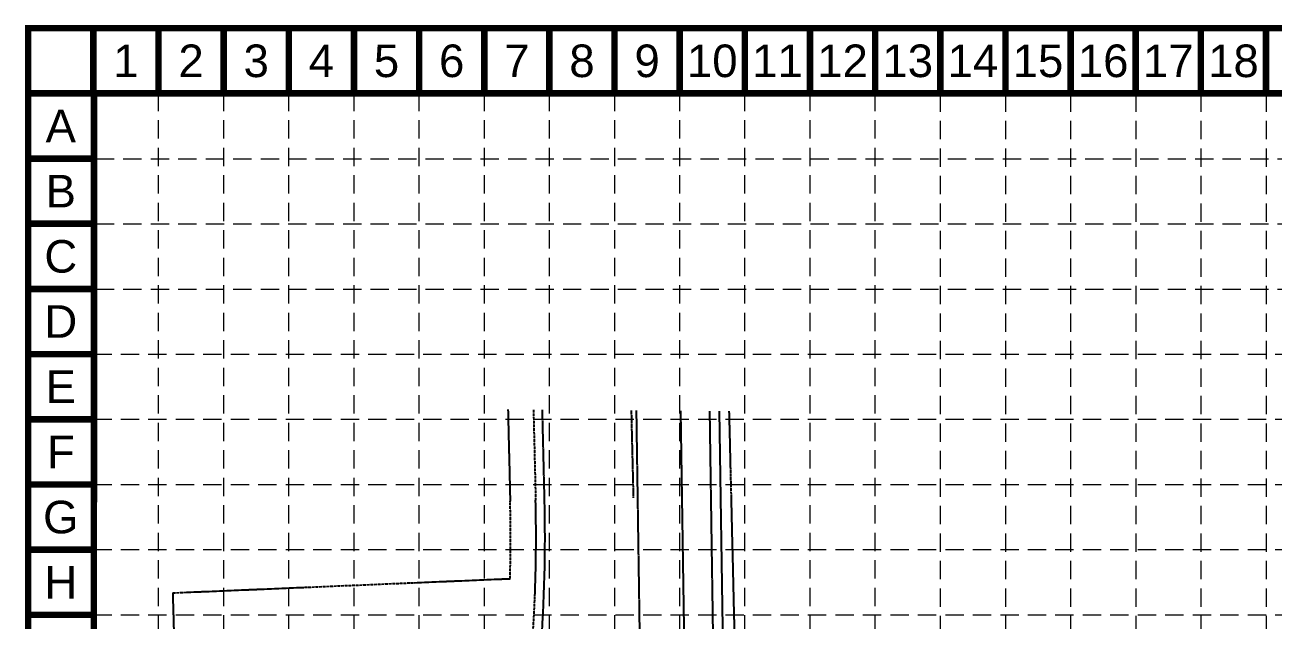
# Model space of a CAD drawing. Header units: inches. Extents: x 2599285 to 2601849, y 7031355 to 7032959.
# Drawn here: x 2599285 to 2600052, y 7032594 to 7032959 of the extents above; entities that cross this region are included whole.
import ezdxf
from ezdxf.enums import TextEntityAlignment as Align

# ---------------------------------------------------------------- set-up
doc = ezdxf.new("R2010")
doc.units = ezdxf.units.IN
doc.header["$MEASUREMENT"] = 0
for name, pattern in [('DASHED', [0.8, 0.75, -0.05]), ('HIDDEN', [0.375, 0.25, -0.125]), ('R.O.W. Cornelius$0$CENTER', [2.7, 2.5, -0.05, 0.1, -0.05]), ('R.O.W. Cornelius$0$PHANTOM', [2.1, 1.75, -0.05, 0.1, -0.05, 0.1, -0.05])]:
    doc.linetypes.add(name, pattern=pattern)
for name, color, linetype in [('BASE', 7, 'Continuous'), ('EASPH-PVMT', 7, 'Continuous'), ('ESS', 7, 'DASHED'), ('EWAT', 150, 'DASHED'), ('EXSTSEW', 5, 'DASHED'), ('GRID', 254, 'HIDDEN'), ('R.O.W. Cornelius$0$CL', 7, 'R.O.W. Cornelius$0$CENTER'), ('R.O.W. Cornelius$0$ROW', 192, 'R.O.W. Cornelius$0$PHANTOM')]:
    doc.layers.add(name, color=color, linetype=linetype)
doc.styles.get("Standard").update_dxf_attribs({"font": 'ARIAL.TTF'})
doc.styles.add('UTIL', font='romans.shx', dxfattribs={"width": 0.9})
doc.linetypes.add('12IN-W', pattern='A,0.8,-0.05,0.8,-0.05,0.8,-0.1,["12%%34 W",UTIL,S=0.08,R=0,X=-0.1,Y=-0.04],-0.29', length=2.89)
doc.linetypes.add('ASPH-E', pattern='A,0.45,-0.05,0.9,[138,ltypeshp.shx,S=0.013,R=0,X=0,Y=0],0.45', length=1.85)
doc.linetypes.add('ASPH-E2', pattern='A,0.45,-0.05,0.9,[138,ltypeshp.shx,S=-0.013,R=0,X=0,Y=0],0.45', length=1.85)

msp = doc.modelspace()

# ---------------------------------------------------------------- linework, layer by layer
at = {"layer": 'BASE', "const_width": 4}
for points in [[(2599287.39, 7031357.18), (2601847.39, 7031357.18), (2601847.39, 7032957.18), (2599287.39, 7032957.18)], [(2599327.31, 7031397.16), (2601807.51, 7031397.1), (2601807.45, 7032917.19), (2599327.81, 7032917.24)]]:
    msp.add_lwpolyline(points, close=True, dxfattribs=at)
for points in [[(2599327.39, 7032917.18), (2599327.39, 7032957.18)], [(2599367.39, 7032917.18), (2599367.39, 7032957.18)], [(2599407.39, 7032917.18), (2599407.39, 7032957.18)], [(2599447.39, 7032917.18), (2599447.39, 7032957.18)], [(2599487.39, 7032917.18), (2599487.39, 7032957.18)], [(2599527.39, 7032917.18), (2599527.39, 7032957.18)], [(2599567.39, 7032917.18), (2599567.39, 7032957.18)], [(2599607.39, 7032917.18), (2599607.39, 7032957.18)], [(2599647.39, 7032917.18), (2599647.39, 7032957.18)], [(2599687.39, 7032917.18), (2599687.39, 7032957.18)], [(2599727.39, 7032917.18), (2599727.39, 7032957.18)], [(2599767.39, 7032917.18), (2599767.39, 7032957.18)], [(2599807.39, 7032917.18), (2599807.39, 7032957.18)], [(2599847.39, 7032917.18), (2599847.39, 7032957.18)], [(2599887.39, 7032917.18), (2599887.39, 7032957.18)], [(2599927.39, 7032917.18), (2599927.39, 7032957.18)], [(2599967.39, 7032917.18), (2599967.39, 7032957.18)], [(2600007.39, 7032917.18), (2600007.39, 7032957.18)], [(2600047.39, 7032917.18), (2600047.39, 7032957.18)], [(2599327.39, 7032917.18), (2599287.39, 7032917.18)], [(2599327.39, 7032877.18), (2599287.39, 7032877.18)], [(2599327.39, 7032837.18), (2599287.39, 7032837.18)], [(2599327.39, 7032797.18), (2599287.39, 7032797.18)], [(2599327.39, 7032757.18), (2599287.39, 7032757.18)], [(2599327.39, 7032717.18), (2599287.39, 7032717.18)], [(2599327.39, 7032677.18), (2599287.39, 7032677.18)], [(2599327.39, 7032637.18), (2599287.39, 7032637.18)], [(2599327.39, 7032597.18), (2599287.39, 7032597.18)]]:
    msp.add_lwpolyline(points, dxfattribs=at)
at = {"layer": 'EASPH-PVMT', "linetype": 'ASPH-E2'}
msp.add_line((2599693.55, 7032378.41), (2599688.04, 7032722.38), dxfattribs=at)
at = {"layer": 'EASPH-PVMT', "linetype": 'ASPH-E'}
msp.add_line((2599716.98, 7032379.59), (2599711.9, 7032722.2), dxfattribs=at)
at = {"layer": 'ESS'}
msp.add_line((2599668.49, 7032209.66), (2599660.89, 7032722.58), dxfattribs=at)
at = {"layer": 'EWAT', "color": 145}
msp.add_line((2599604.43, 7032667.77, 1027.17), (2599603.1, 7032723, 1027.17), dxfattribs=at)
at = {"layer": 'EWAT', "color": 145, "linetype": '12IN-W'}
msp.add_arc((2598664.2, 7032645.18, 1027.17), 940.5, 350.02585, 1.37652, dxfattribs=at)
at = {"layer": 'EXSTSEW'}
msp.add_line((2599711.63, 7032335.77), (2599705.9, 7032722.25), dxfattribs=at)
at = {"layer": 'GRID', "color": 252, "linetype": 'HIDDEN', "lineweight": 0, "ltscale": 45}
for p, q in [((2599367.26, 7032917.56), (2599367.26, 7031517)), ((2599407.26, 7032917.56), (2599407.26, 7031517)), ((2599447.26, 7032917.56), (2599447.26, 7031517)), ((2599487.26, 7032917.56), (2599487.26, 7031517)), ((2599527.26, 7032917.56), (2599527.26, 7031517)), ((2599567.26, 7032917.56), (2599567.26, 7031517)), ((2599607.26, 7032917.56), (2599607.26, 7031517)), ((2599647.26, 7032917.56), (2599647.26, 7031517)), ((2599687.26, 7032917.56), (2599687.26, 7031517)), ((2599727.26, 7032917.56), (2599727.26, 7031517)), ((2599767.26, 7032917.56), (2599767.26, 7031517)), ((2599807.26, 7032917.56), (2599807.26, 7031517)), ((2599847.39, 7032917.18), (2599847.39, 7031517)), ((2599887.39, 7032917.18), (2599887.39, 7031517)), ((2599927.39, 7032917.18), (2599927.39, 7031517)), ((2599967.39, 7032917.18), (2599967.39, 7031517)), ((2600007.39, 7032917.18), (2600007.39, 7031517)), ((2600047.39, 7032917.18), (2600047.39, 7031517)), ((2599328.87, 7032877.04), (2601808.87, 7032877.04)), ((2599328.87, 7032837.04), (2601808.87, 7032837.04)), ((2599328.87, 7032797.04), (2601808.87, 7032797.04)), ((2599327.39, 7032757.18), (2601807.39, 7032757.18)), ((2599327.39, 7032717.18), (2601807.39, 7032717.18)), ((2599327.39, 7032677.18), (2601807.39, 7032677.18)), ((2599327.39, 7032637.18), (2601807.39, 7032637.18)), ((2599327.39, 7032597.18), (2601807.39, 7032597.18))]:
    msp.add_line(p, q, dxfattribs=at)
at = {"layer": 'R.O.W. Cornelius$0$CL'}
msp.add_line((2599657.63, 7032722.6, 1027.17), (2599658.92, 7032669.08, 1027.17), dxfattribs=at)
at = {"layer": 'R.O.W. Cornelius$0$ROW', "color": 252}
for p, q in [((2599581.94, 7032723.16, 1027.17), (2599583.29, 7032666.88, 1027.17)), ((2599597.6, 7032723.04, 1027.17), (2599598.93, 7032667.64, 1027.17)), ((2599717.66, 7032722.16, 1027.17), (2599718.9, 7032670.52, 1027.17)), ((2599718.9, 7032670.52, 1027.17), (2599726.99, 7032333.63, 1027.17)), ((2599376.09, 7032610.65, 1027.17), (2599583.22, 7032619.38, 1027.17)), ((2599376.09, 7032610.65, 1027.17), (2599388.41, 7032198.63, 1027.17))]:
    msp.add_line(p, q, dxfattribs=at)
for centre, radius, start in [((2598664.2, 7032645.18, 1027.17), 935, 339.71645), ((2598653.56, 7032644.54, 1027.17), 930, 358.44986)]:
    msp.add_arc(centre, radius, start, 1.37652, dxfattribs=at)

# ---------------------------------------------------------------- texts
at = {"layer": 'BASE'}
for s, p in [('1', (2599347.39, 7032937.18)), ('2', (2599387.39, 7032937.18)), ('3', (2599427.39, 7032937.18)), ('4', (2599467.39, 7032937.18)), ('5', (2599507.39, 7032937.18)), ('6', (2599547.39, 7032937.18)), ('7', (2599587.39, 7032937.18)), ('8', (2599627.39, 7032937.18)), ('9', (2599667.39, 7032937.18)), ('10', (2599707.39, 7032937.18)), ('11', (2599747.39, 7032937.18)), ('12', (2599787.39, 7032937.18)), ('13', (2599827.39, 7032937.18)), ('14', (2599867.39, 7032937.18)), ('15', (2599907.39, 7032937.18)), ('16', (2599947.39, 7032937.18)), ('17', (2599987.39, 7032937.18)), ('18', (2600027.39, 7032937.18)), ('A', (2599307.39, 7032897.18)), ('B', (2599307.39, 7032857.18)), ('C', (2599307.39, 7032817.18)), ('D', (2599307.39, 7032777.18)), ('E', (2599307.39, 7032737.18)), ('F', (2599307.39, 7032697.18)), ('G', (2599307.39, 7032657.18)), ('H', (2599307.39, 7032617.18))]:
    msp.add_text(s, height=20, dxfattribs=at).set_placement(p, align=Align.MIDDLE_CENTER)

doc.saveas('drawing.dxf')
